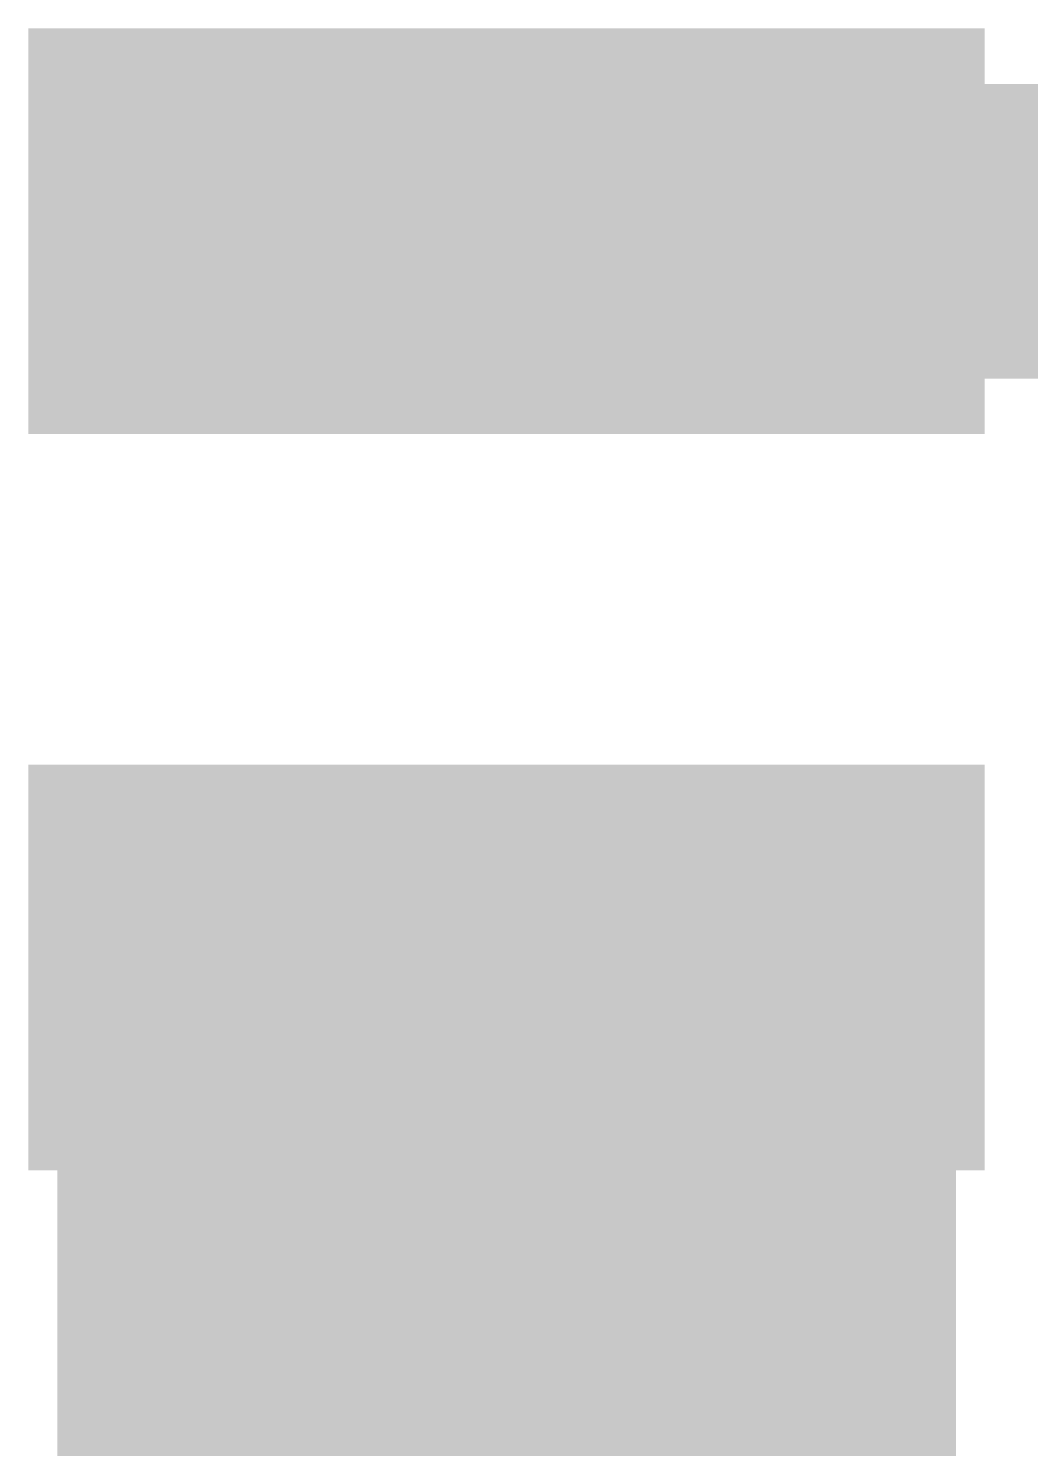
# Model space of a CAD drawing. Header units: inches. Extents: x 68 to 568, y 3 to 460.
# Drawn here: x 158.211 to 159.94, y 255.082 to 257.532 of the extents above; entities that cross this region are included whole.
import ezdxf

# ---------------------------------------------------------------- set-up
doc = ezdxf.new("R2010")
doc.units = ezdxf.units.IN
for name, color, linetype in [('Top Layer', 1, 'Continuous'), ('Top Paste', 8, 'Continuous'), ('Top Solder', 216, 'Continuous')]:
    doc.layers.add(name, color=color, linetype=linetype)

# ---------------------------------------------------------------- blocks, each defined once
blk = doc.blocks.new('UCC256404DDBR_468')
at = {"layer": 'Top Layer'}
for points in [[(2, -2.875), (3.55, -2.875), (3.55, -3.475), (2, -3.475)], [(2, -4.145), (3.55, -4.145), (3.55, -4.745), (2, -4.745)]]:
    blk.add_hatch(color=1, dxfattribs=at).paths.add_polyline_path(points)
at = {"layer": 'Top Paste'}
for points in [[(2, -2.875), (3.55, -2.875), (3.55, -3.475), (2, -3.475)], [(2, -4.145), (3.55, -4.145), (3.55, -4.745), (2, -4.745)]]:
    blk.add_hatch(color=8, dxfattribs=at).paths.add_polyline_path(points)
at = {"layer": 'Top Solder'}
for points in [[(1.95, -2.825), (3.6, -2.825), (3.6, -3.525), (1.95, -3.525)], [(1.95, -4.095), (3.6, -4.095), (3.6, -4.795), (1.95, -4.795)]]:
    blk.add_hatch(color=216, dxfattribs=at).paths.add_polyline_path(points)

msp = doc.modelspace()

# ---------------------------------------------------------------- hatches: boundary and pattern name
at = {"layer": 'Top Layer'}
msp.add_hatch(color=1, dxfattribs=at).paths.add_polyline_path([(158.2608, 252.3052), (159.8108, 252.3052), (159.8108, 256.212), (158.2608, 256.212)])

# ---------------------------------------------------------------- linework, layer by layer
msp.add_lwpolyline([(159.0358, 257.182, 0.508, 0.508, 0), (170.1849, 257.182, 0.508, 0.508, 0)], format="xyseb", dxfattribs=at)
msp.add_lwpolyline([(158.9088, 257.182, 0.254, 0.254, 1), (159.1628, 257.182, 0.254, 0.254, 1)], format="xyseb", close=True, dxfattribs=at)

# ---------------------------------------------------------------- block references
msp.add_blockref('UCC256404DDBR_468', (156.2608, 260.357))

doc.saveas('drawing.dxf')
